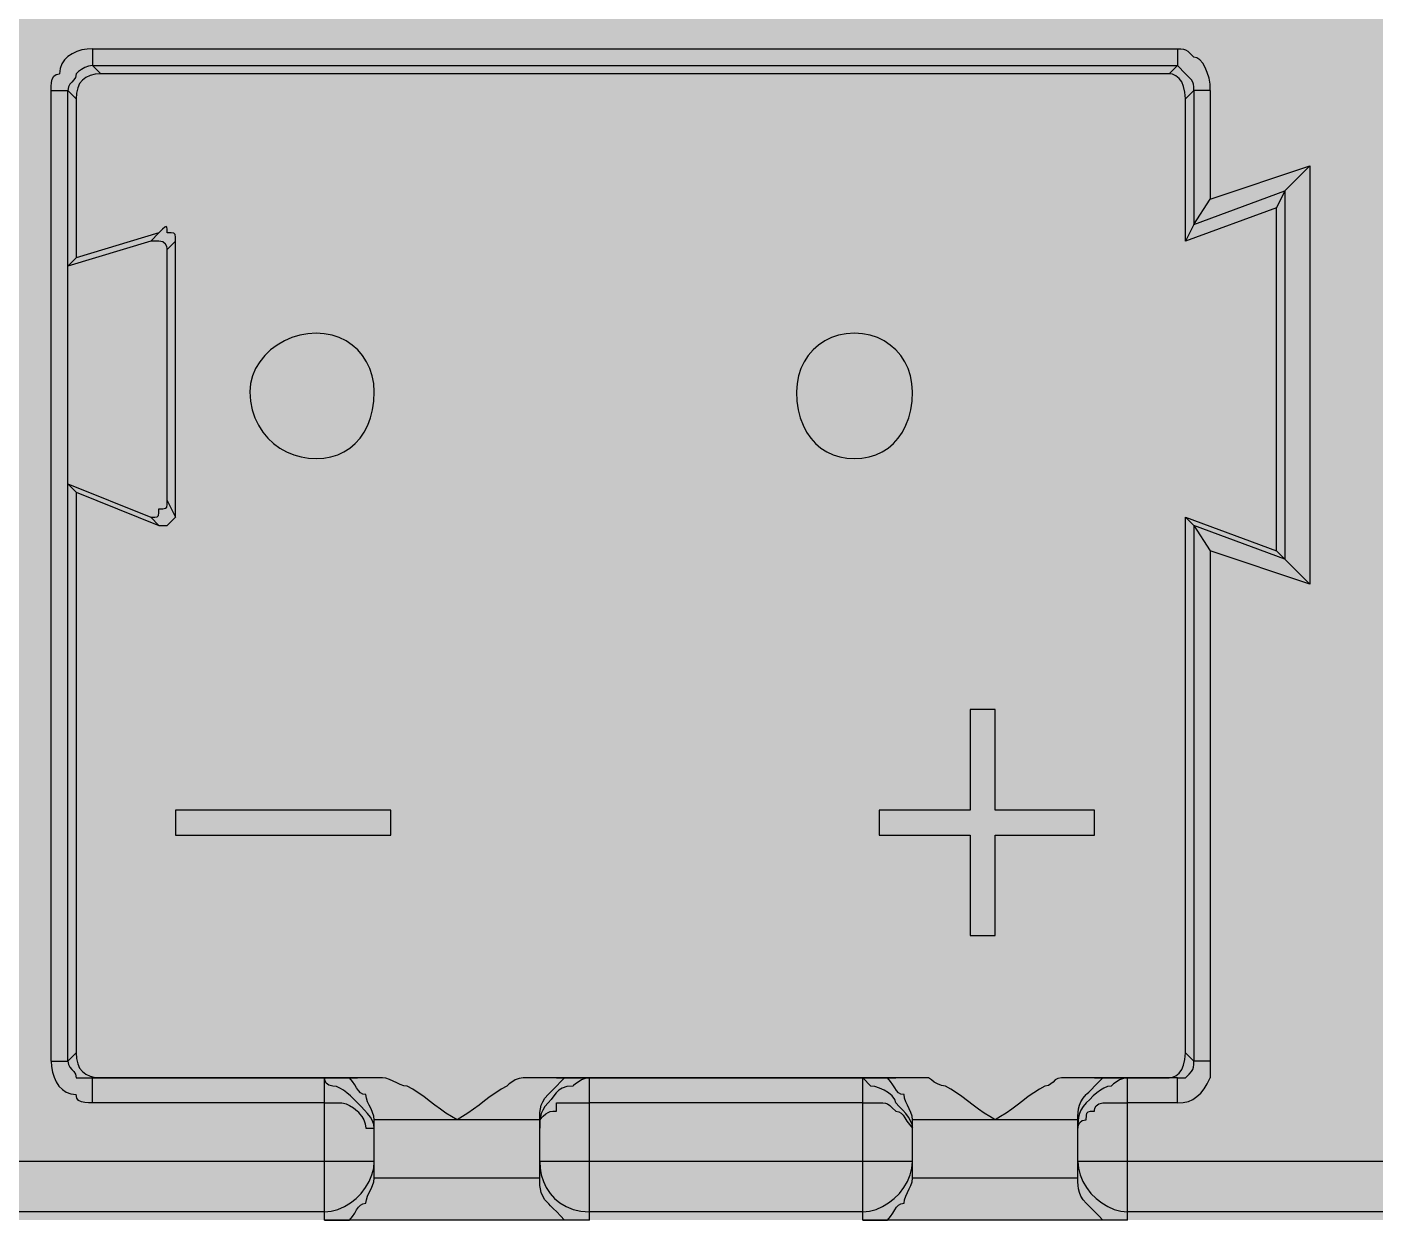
# Model space of a CAD drawing. Header units: millimetres. Extents: x 0 to 966, y -664 to 90.
# Drawn here: x 361.29 to 375.65, y 0 to 12.71 of the extents above; entities that cross this region are included whole.
import ezdxf

# ---------------------------------------------------------------- set-up
doc = ezdxf.new("R2010")
doc.units = ezdxf.units.MM
for name, color, linetype in [('HDL_BODY', 7, 'Continuous'), ('HDL_COLOUR', 7, 'Continuous'), ('HDL_DETAIL', 7, 'Continuous')]:
    doc.layers.add(name, color=color, linetype=linetype)

# ---------------------------------------------------------------- blocks, each defined once
blk = doc.blocks.new('M_MHD02R17U.1_FRONT')
at = {"layer": 'HDL_BODY', "true_color": 0x202126}
blk.add_hatch(color=250, dxfattribs=at).paths.add_polyline_path([(0, 0), (144, 0), (144, 90), (0, 90)])
at = {"layer": 'HDL_BODY', "true_color": 0x23242a}
blk.add_hatch(color=250, dxfattribs=at).paths.add_polyline_path([(0.4, 0.5), (143.6, 0.5), (143.6, 19.8), (0.4, 19.8)])
at = {"layer": 'HDL_COLOUR', "true_color": 0xd9d64f}
blk.add_hatch(color=53, dxfattribs=at).paths.add_polyline_path([(113.901, 1.6), (119.796, 1.6), (119.796, 12.3), (113.901, 12.3)])
at = {"layer": 'HDL_COLOUR', "true_color": 0xe0e0d3}
blk.add_hatch(color=254, dxfattribs=at).paths.add_polyline_path([(119.796, 1.6), (125.461, 1.6), (125.461, 12.3), (119.796, 12.3)])
at = {"layer": 'HDL_COLOUR', "true_color": 0x18191d}
for points in [[(114.37, 9.445), (114.282, 9.44), (114.196, 9.424), (114.111, 9.398), (114.031, 9.363), (113.955, 9.319), (113.885, 9.267), (113.823, 9.208), (113.769, 9.142), (113.725, 9.07), (113.692, 8.992), (113.672, 8.909), (113.665, 8.822), (113.671, 8.722), (113.688, 8.629), (113.717, 8.543), (113.755, 8.464), (113.801, 8.392), (113.856, 8.328), (113.917, 8.271), (113.984, 8.222), (114.055, 8.182), (114.131, 8.151), (114.209, 8.128), (114.289, 8.114), (114.37, 8.109), (114.45, 8.114), (114.526, 8.128), (114.599, 8.151), (114.666, 8.182), (114.729, 8.222), (114.786, 8.271), (114.837, 8.328), (114.881, 8.392), (114.919, 8.464), (114.949, 8.543), (114.971, 8.629), (114.984, 8.722), (114.989, 8.822), (114.983, 8.909), (114.968, 8.992), (114.942, 9.07), (114.907, 9.142), (114.864, 9.208), (114.812, 9.267), (114.753, 9.319), (114.688, 9.363), (114.616, 9.398), (114.539, 9.424), (114.456, 9.44), (114.37, 9.445)], [(120.102, 9.445), (120.016, 9.44), (119.934, 9.424), (119.857, 9.398), (119.786, 9.363), (119.721, 9.319), (119.662, 9.267), (119.611, 9.208), (119.567, 9.142), (119.533, 9.07), (119.507, 8.992), (119.491, 8.909), (119.486, 8.822), (119.49, 8.722), (119.504, 8.629), (119.526, 8.543), (119.556, 8.464), (119.593, 8.392), (119.638, 8.328), (119.688, 8.271), (119.745, 8.222), (119.807, 8.182), (119.875, 8.151), (119.947, 8.128), (120.022, 8.114), (120.102, 8.109), (120.182, 8.114), (120.258, 8.128), (120.331, 8.151), (120.398, 8.182), (120.461, 8.222), (120.518, 8.271), (120.569, 8.328), (120.613, 8.392), (120.651, 8.464), (120.681, 8.543), (120.703, 8.629), (120.716, 8.722), (120.721, 8.822), (120.715, 8.909), (120.7, 8.992), (120.674, 9.07), (120.639, 9.142), (120.596, 9.208), (120.544, 9.267), (120.485, 9.319), (120.42, 9.363), (120.348, 9.398), (120.271, 9.424), (120.188, 9.44), (120.102, 9.445)]]:
    blk.add_hatch(color=250, dxfattribs=at).paths.add_polyline_path(points)
at = {"layer": 'HDL_DETAIL', "color": 251, "true_color": 0x52555c}
for points in [[(111.989, 12.475), (111.931, 12.472), (111.874, 12.462), (111.82, 12.445), (111.77, 12.422), (111.726, 12.393), (111.69, 12.356), (111.662, 12.314), (111.644, 12.264), (111.638, 12.208)], [(111.989, 12.475), (111.989, 12.297)], [(111.989, 12.475), (123.542, 12.475)], [(123.542, 12.475), (123.542, 12.297)], [(123.542, 12.475), (123.579, 12.475), (123.606, 12.472), (123.629, 12.464), (123.652, 12.449), (123.68, 12.424), (123.718, 12.386)], [(123.893, 12.03), (123.89, 12.096), (123.879, 12.161), (123.861, 12.221), (123.839, 12.275), (123.813, 12.32), (123.783, 12.355), (123.751, 12.378), (123.718, 12.386)], [(111.549, 12.03), (111.549, 12.074), (111.552, 12.116), (111.56, 12.152), (111.575, 12.182), (111.6, 12.201), (111.638, 12.208)], [(111.989, 12.297), (111.946, 12.29), (111.905, 12.274), (111.869, 12.253), (111.84, 12.231), (111.82, 12.215), (111.813, 12.208), (111.807, 12.17), (111.79, 12.142), (111.769, 12.119), (111.747, 12.096), (111.731, 12.068), (111.724, 12.03)], [(112.078, 12.208), (112.016, 12.204), (111.963, 12.191), (111.917, 12.17), (111.88, 12.141), (111.851, 12.104), (111.83, 12.058), (111.818, 12.003), (111.813, 11.941)], [(111.989, 12.297), (123.542, 12.297)], [(111.989, 12.297), (112.078, 12.208)], [(123.453, 12.208), (112.078, 12.208)], [(123.542, 12.297), (123.453, 12.208)], [(123.629, 11.941), (123.623, 12.012), (123.609, 12.072), (123.588, 12.121), (123.56, 12.159), (123.527, 12.186), (123.491, 12.203), (123.453, 12.208)], [(123.718, 12.03), (123.717, 12.068), (123.715, 12.096), (123.707, 12.119), (123.691, 12.142), (123.666, 12.17), (123.629, 12.208), (123.542, 12.297)], [(111.549, 1.693), (111.549, 12.03)], [(111.549, 12.03), (111.724, 12.03)], [(111.724, 1.693), (111.724, 12.03)], [(111.724, 12.03), (111.813, 11.941)], [(111.813, 11.941), (111.813, 10.248)], [(123.718, 12.03), (123.629, 11.941)], [(123.629, 10.426), (123.629, 11.941)], [(123.718, 12.03), (123.718, 10.604)], [(123.893, 12.03), (123.718, 12.03)], [(123.893, 12.03), (123.893, 10.871)], [(123.893, 10.871), (124.953, 11.228)], [(124.688, 10.96), (124.953, 11.228)], [(124.953, 11.228), (124.953, 6.772)], [(123.718, 10.604), (124.688, 10.96)], [(124.688, 10.96), (124.599, 10.782)], [(124.688, 10.96), (124.688, 7.039)], [(124.599, 10.782), (123.629, 10.426)], [(123.718, 10.604), (123.893, 10.871)], [(124.599, 7.129), (124.599, 10.782)], [(112.694, 10.515), (111.813, 10.248)], [(112.608, 10.426), (112.694, 10.515)], [(112.873, 10.426), (112.872, 10.469), (112.867, 10.496), (112.854, 10.509), (112.827, 10.514), (112.784, 10.515), (112.783, 10.552), (112.78, 10.574), (112.772, 10.582), (112.757, 10.574), (112.732, 10.552), (112.694, 10.515)], [(123.718, 10.604), (123.629, 10.426)], [(112.608, 10.426), (111.724, 10.158)], [(112.784, 10.337), (112.783, 10.346), (112.778, 10.368), (112.764, 10.394), (112.738, 10.417), (112.694, 10.426), (112.608, 10.426)], [(112.784, 10.337), (112.873, 10.426)], [(112.873, 7.485), (112.873, 10.426)], [(111.813, 10.248), (111.724, 10.158)], [(112.784, 7.663), (112.784, 10.337)], [(111.724, 7.842), (112.608, 7.485)], [(111.813, 7.753), (111.724, 7.842)], [(111.813, 7.753), (111.813, 1.782)], [(111.813, 7.753), (112.694, 7.396)], [(112.608, 7.485), (112.65, 7.486), (112.676, 7.491), (112.689, 7.504), (112.694, 7.531), (112.694, 7.574), (112.738, 7.575), (112.764, 7.58), (112.778, 7.593), (112.783, 7.62), (112.784, 7.663)], [(112.784, 7.663), (112.873, 7.485)], [(112.608, 7.485), (112.694, 7.396)], [(112.694, 7.396), (112.784, 7.396), (112.873, 7.485)], [(123.629, 1.782), (123.629, 7.485)], [(123.629, 7.485), (124.599, 7.129)], [(123.718, 7.396), (123.629, 7.485)], [(123.718, 7.396), (123.718, 1.693)], [(124.688, 7.039), (123.718, 7.396)], [(123.718, 7.396), (123.893, 7.129)], [(123.893, 7.129), (123.893, 1.693)], [(124.953, 6.772), (123.893, 7.129)], [(124.688, 7.039), (124.599, 7.129)], [(124.688, 7.039), (124.953, 6.772)], [(121.337, 5.436), (121.337, 4.366)], [(121.602, 5.436), (121.337, 5.436)], [(121.602, 4.366), (121.602, 5.436)], [(115.164, 4.366), (112.873, 4.366)], [(112.873, 4.366), (112.873, 4.099)], [(115.164, 4.099), (115.164, 4.366)], [(120.367, 4.366), (120.367, 4.099)], [(121.337, 4.366), (120.367, 4.366)], [(122.658, 4.366), (121.602, 4.366)], [(122.658, 4.099), (122.658, 4.366)], [(112.873, 4.099), (115.164, 4.099)], [(120.367, 4.099), (121.337, 4.099)], [(121.337, 4.099), (121.337, 3.03)], [(121.602, 3.03), (121.602, 4.099)], [(121.602, 4.099), (122.658, 4.099)], [(121.337, 3.03), (121.602, 3.03)], [(111.724, 1.693), (111.813, 1.782)], [(111.813, 1.782), (111.818, 1.72), (111.83, 1.665), (111.851, 1.619), (111.88, 1.582), (111.917, 1.552), (111.963, 1.532), (112.016, 1.519), (112.078, 1.515)], [(123.453, 1.515), (123.491, 1.52), (123.527, 1.537), (123.56, 1.564), (123.588, 1.602), (123.609, 1.651), (123.623, 1.711), (123.629, 1.782)], [(123.718, 1.693), (123.629, 1.782)], [(111.549, 1.693), (111.724, 1.693)], [(111.549, 1.693), (111.552, 1.634), (111.562, 1.576), (111.578, 1.521), (111.601, 1.471), (111.631, 1.427), (111.667, 1.389), (111.709, 1.361), (111.758, 1.343), (111.813, 1.337)], [(111.724, 1.693), (111.731, 1.655), (111.747, 1.627), (111.769, 1.604), (111.79, 1.581), (111.807, 1.553), (111.813, 1.515), (111.823, 1.515), (111.85, 1.515), (111.89, 1.515), (111.938, 1.515), (111.989, 1.515)], [(123.542, 1.515), (123.629, 1.515), (123.666, 1.553), (123.691, 1.581), (123.707, 1.604), (123.715, 1.627), (123.717, 1.655), (123.718, 1.693)], [(123.893, 1.693), (123.718, 1.693)], [(123.893, 1.693), (123.893, 1.64), (123.893, 1.592), (123.893, 1.552), (123.893, 1.525), (123.893, 1.515)], [(111.989, 1.515), (112.078, 1.515)], [(114.459, 1.515), (111.989, 1.515)], [(111.989, 1.248), (111.989, 1.515)], [(112.078, 1.515), (114.81, 1.515)], [(114.459, 0), (114.459, 1.515)], [(114.548, 1.426), (114.505, 1.435), (114.478, 1.457), (114.465, 1.484), (114.46, 1.506), (114.459, 1.515)], [(114.724, 1.515), (114.68, 1.515), (114.636, 1.515), (114.592, 1.515), (114.548, 1.515), (114.504, 1.515), (114.459, 1.515)], [(114.81, 1.515), (114.767, 1.515), (114.737, 1.515), (114.71, 1.515), (114.679, 1.515), (114.635, 1.515), (114.548, 1.515), (114.459, 1.515)], [(114.9, 1.337), (114.866, 1.342), (114.841, 1.356), (114.82, 1.379), (114.801, 1.407), (114.781, 1.441), (114.756, 1.477), (114.724, 1.515)], [(115.075, 1.515), (115.032, 1.515), (114.988, 1.515), (114.944, 1.515), (114.899, 1.515), (114.855, 1.515), (114.81, 1.515)], [(115.87, 1.069), (115.811, 1.102), (115.752, 1.14), (115.693, 1.182), (115.634, 1.225), (115.575, 1.27), (115.516, 1.314), (115.458, 1.355), (115.399, 1.393), (115.34, 1.426), (115.303, 1.431), (115.265, 1.443), (115.228, 1.461), (115.19, 1.48), (115.152, 1.497), (115.113, 1.51), (115.075, 1.515)], [(116.575, 1.515), (116.531, 1.508), (116.49, 1.492), (116.454, 1.47), (116.425, 1.449), (116.406, 1.432), (116.4, 1.426), (116.341, 1.393), (116.282, 1.355), (116.223, 1.314), (116.164, 1.27), (116.105, 1.225), (116.046, 1.182), (115.987, 1.14), (115.928, 1.102), (115.87, 1.069)], [(116.929, 1.515), (116.886, 1.515), (116.836, 1.515), (116.781, 1.515), (116.724, 1.515), (116.669, 1.515), (116.618, 1.515), (116.575, 1.515)], [(116.84, 1.337), (116.847, 1.344), (116.866, 1.363), (116.895, 1.392), (116.932, 1.429), (116.973, 1.471), (117.016, 1.515)], [(116.929, 1.515), (120.542, 1.515)], [(117.016, 1.515), (116.929, 1.515)], [(117.105, 1.515), (117.016, 1.515)], [(117.016, 1.515), (117.06, 1.515), (117.104, 1.515), (117.148, 1.515), (117.192, 1.515), (117.236, 1.515), (117.28, 1.515)], [(117.28, 1.515), (117.236, 1.508), (117.195, 1.492), (117.159, 1.47), (117.131, 1.449), (117.112, 1.432), (117.105, 1.426)], [(117.28, 1.515), (117.28, 1.515), (117.191, 1.515), (117.105, 1.515)], [(117.28, 0), (117.28, 1.515)], [(120.191, 1.515), (117.28, 1.515)], [(120.191, 0), (120.191, 1.515)], [(120.277, 1.426), (120.191, 1.515)], [(120.456, 1.515), (120.411, 1.515), (120.367, 1.515), (120.322, 1.515), (120.278, 1.515), (120.235, 1.515), (120.191, 1.515)], [(120.542, 1.515), (120.499, 1.515), (120.469, 1.515), (120.442, 1.515), (120.411, 1.515), (120.367, 1.515), (120.277, 1.515), (120.191, 1.515)], [(120.632, 1.337), (120.598, 1.342), (120.573, 1.356), (120.552, 1.379), (120.533, 1.407), (120.513, 1.441), (120.488, 1.477), (120.456, 1.515)], [(120.896, 1.515), (120.826, 1.515), (120.765, 1.515), (120.711, 1.515), (120.664, 1.515), (120.621, 1.515), (120.581, 1.515), (120.542, 1.515)], [(121.602, 1.069), (121.543, 1.102), (121.484, 1.14), (121.425, 1.182), (121.366, 1.225), (121.307, 1.27), (121.248, 1.314), (121.19, 1.355), (121.131, 1.393), (121.072, 1.426), (121.029, 1.432), (120.988, 1.449), (120.952, 1.47), (120.923, 1.492), (120.903, 1.508), (120.896, 1.515)], [(122.307, 1.515), (122.269, 1.508), (122.241, 1.492), (122.218, 1.47), (122.196, 1.449), (122.168, 1.432), (122.132, 1.426), (122.072, 1.393), (122.013, 1.355), (121.954, 1.314), (121.895, 1.27), (121.836, 1.225), (121.778, 1.182), (121.719, 1.14), (121.66, 1.102), (121.602, 1.069)], [(122.658, 1.515), (122.616, 1.515), (122.567, 1.515), (122.512, 1.515), (122.456, 1.515), (122.401, 1.515), (122.35, 1.515), (122.307, 1.515)], [(122.572, 1.337), (122.579, 1.344), (122.598, 1.363), (122.626, 1.392), (122.662, 1.429), (122.704, 1.471), (122.748, 1.515)], [(122.658, 1.515), (123.453, 1.515)], [(122.748, 1.515), (122.658, 1.515)], [(122.837, 1.515), (122.748, 1.515)], [(122.748, 1.515), (122.792, 1.515), (122.836, 1.515), (122.88, 1.515), (122.924, 1.515), (122.968, 1.515), (123.012, 1.515)], [(123.012, 1.515), (122.968, 1.508), (122.927, 1.492), (122.891, 1.47), (122.863, 1.449), (122.844, 1.432), (122.837, 1.426)], [(123.012, 1.515), (123.012, 1.515), (122.923, 1.515), (122.837, 1.515)], [(123.012, 0), (123.012, 1.515)], [(123.542, 1.515), (123.012, 1.515)], [(123.542, 1.515), (123.453, 1.515)], [(123.542, 1.248), (123.542, 1.515)], [(123.542, 1.247), (123.604, 1.252), (123.659, 1.264), (123.708, 1.285), (123.751, 1.314), (123.791, 1.352), (123.827, 1.398), (123.861, 1.452), (123.893, 1.515)], [(111.989, 1.247), (111.946, 1.248), (111.905, 1.251), (111.869, 1.259), (111.84, 1.274), (111.82, 1.299), (111.813, 1.337)], [(114.989, 0.98), (114.984, 1.018), (114.969, 1.057), (114.947, 1.095), (114.918, 1.133), (114.885, 1.171), (114.848, 1.209), (114.81, 1.247), (114.773, 1.285), (114.736, 1.322), (114.698, 1.355), (114.661, 1.384), (114.623, 1.406), (114.586, 1.421), (114.548, 1.426)], [(114.989, 1.069), (114.984, 1.107), (114.971, 1.146), (114.954, 1.184), (114.935, 1.222), (114.917, 1.26), (114.905, 1.298), (114.9, 1.337)], [(117.105, 1.426), (117.04, 1.421), (116.991, 1.406), (116.955, 1.384), (116.926, 1.355), (116.901, 1.322), (116.874, 1.285), (116.84, 1.247), (116.807, 1.209), (116.783, 1.171), (116.767, 1.133), (116.758, 1.095), (116.753, 1.057), (116.751, 1.018), (116.751, 0.98)], [(116.751, 1.069), (116.751, 1.107), (116.753, 1.146), (116.758, 1.184), (116.767, 1.222), (116.783, 1.26), (116.807, 1.298), (116.84, 1.337)], [(120.721, 0.98), (120.716, 1.018), (120.701, 1.057), (120.679, 1.095), (120.65, 1.133), (120.617, 1.171), (120.58, 1.209), (120.542, 1.247), (120.532, 1.285), (120.505, 1.322), (120.466, 1.355), (120.419, 1.384), (120.369, 1.406), (120.32, 1.421), (120.277, 1.426)], [(120.721, 1.069), (120.716, 1.107), (120.703, 1.146), (120.686, 1.184), (120.667, 1.222), (120.649, 1.26), (120.637, 1.298), (120.632, 1.337)], [(122.837, 1.426), (122.799, 1.421), (122.76, 1.406), (122.722, 1.384), (122.684, 1.355), (122.647, 1.322), (122.609, 1.285), (122.572, 1.247), (122.539, 1.209), (122.515, 1.171), (122.499, 1.133), (122.49, 1.095), (122.485, 1.057), (122.483, 1.018), (122.483, 0.98)], [(122.483, 1.069), (122.483, 1.107), (122.485, 1.146), (122.49, 1.184), (122.499, 1.222), (122.515, 1.26), (122.539, 1.298), (122.572, 1.337)], [(114.459, 1.248), (111.989, 1.248)], [(114.459, 1.247), (114.503, 1.247), (114.535, 1.247), (114.561, 1.247), (114.592, 1.247), (114.635, 1.247), (114.642, 1.247), (114.661, 1.244), (114.69, 1.236), (114.726, 1.221), (114.767, 1.196), (114.81, 1.158), (114.817, 1.151), (114.833, 1.132), (114.855, 1.103), (114.876, 1.066), (114.893, 1.024), (114.9, 0.98)], [(116.751, 0.98), (116.751, 1.069), (116.789, 1.107), (116.817, 1.132), (116.84, 1.147), (116.863, 1.155), (116.891, 1.158), (116.929, 1.158)], [(116.929, 1.158), (116.929, 1.247), (116.967, 1.247), (117.006, 1.247), (117.048, 1.247), (117.096, 1.247), (117.149, 1.247), (117.21, 1.247), (117.28, 1.247)], [(120.191, 1.248), (117.28, 1.248)], [(120.191, 1.247), (120.234, 1.247), (120.265, 1.247), (120.291, 1.247), (120.322, 1.247), (120.367, 1.247), (120.405, 1.247), (120.433, 1.244), (120.456, 1.236), (120.478, 1.221), (120.506, 1.196), (120.542, 1.158), (120.576, 1.153), (120.601, 1.139), (120.622, 1.116), (120.641, 1.088), (120.662, 1.054), (120.688, 1.018), (120.721, 0.98)], [(122.483, 0.98), (122.483, 0.989), (122.488, 1.012), (122.502, 1.038), (122.528, 1.06), (122.572, 1.069), (122.573, 1.113), (122.578, 1.139), (122.591, 1.153), (122.616, 1.158), (122.658, 1.158)], [(122.658, 1.158), (122.659, 1.168), (122.664, 1.19), (122.678, 1.216), (122.704, 1.238), (122.748, 1.247), (122.792, 1.247), (122.836, 1.247), (122.88, 1.247), (122.924, 1.247), (122.968, 1.247), (123.012, 1.247)], [(123.542, 1.248), (123.012, 1.248)], [(114.989, 0.446), (114.989, 1.069)], [(115.87, 1.069), (115.817, 1.069), (115.769, 1.069), (115.73, 1.069), (115.704, 1.069), (115.694, 1.069), (115.641, 1.069), (115.593, 1.069), (115.553, 1.069), (115.526, 1.069), (115.516, 1.069), (115.473, 1.069), (115.442, 1.069), (115.416, 1.069), (115.384, 1.069), (115.34, 1.069), (115.33, 1.069), (115.304, 1.069), (115.265, 1.069), (115.217, 1.069), (115.164, 1.069), (115.075, 1.069), (114.989, 1.069)], [(116.575, 1.069), (116.486, 1.069), (116.402, 1.069), (116.323, 1.069), (116.249, 1.069), (116.179, 1.069), (116.113, 1.069), (116.049, 1.069), (115.988, 1.069), (115.929, 1.069), (115.87, 1.069)], [(116.751, 1.069), (116.751, 1.069), (116.664, 1.069), (116.575, 1.069)], [(116.751, 0.446), (116.751, 1.069)], [(120.721, 0.446), (120.721, 1.069)], [(121.602, 1.069), (121.558, 1.069), (121.526, 1.069), (121.5, 1.069), (121.469, 1.069), (121.426, 1.069), (121.382, 1.069), (121.351, 1.069), (121.323, 1.069), (121.292, 1.069), (121.248, 1.069), (121.205, 1.069), (121.174, 1.069), (121.148, 1.069), (121.116, 1.069), (121.072, 1.069), (120.986, 1.069), (120.941, 1.069), (120.91, 1.069), (120.883, 1.069), (120.851, 1.069), (120.807, 1.069), (120.721, 1.069)], [(122.307, 1.069), (122.218, 1.069), (122.133, 1.069), (122.054, 1.069), (121.979, 1.069), (121.91, 1.069), (121.844, 1.069), (121.781, 1.069), (121.72, 1.069), (121.66, 1.069), (121.602, 1.069)], [(122.483, 1.069), (122.483, 1.069), (122.396, 1.069), (122.307, 1.069)], [(122.483, 0.446), (122.483, 1.069)], [(114.9, 0.98), (114.989, 0.98)], [(114.989, 0.624), (5.026, 0.624)], [(114.459, 0.089), (114.531, 0.096), (114.602, 0.114), (114.67, 0.143), (114.735, 0.182), (114.795, 0.23), (114.85, 0.284), (114.897, 0.345), (114.935, 0.41), (114.964, 0.48), (114.983, 0.551), (114.989, 0.624)], [(120.721, 0.624), (116.751, 0.624)], [(116.751, 0.624), (116.755, 0.551), (116.768, 0.48), (116.79, 0.41), (116.821, 0.345), (116.861, 0.284), (116.909, 0.23), (116.966, 0.182), (117.032, 0.143), (117.106, 0.114), (117.189, 0.096), (117.28, 0.089)], [(120.191, 0.089), (120.263, 0.096), (120.334, 0.114), (120.402, 0.143), (120.467, 0.182), (120.527, 0.23), (120.582, 0.284), (120.629, 0.345), (120.667, 0.41), (120.696, 0.48), (120.715, 0.551), (120.721, 0.624)], [(129.274, 0.624), (122.483, 0.624)], [(122.483, 0.624), (122.489, 0.551), (122.507, 0.48), (122.536, 0.41), (122.575, 0.345), (122.622, 0.284), (122.676, 0.23), (122.736, 0.182), (122.801, 0.143), (122.87, 0.114), (122.94, 0.096), (123.012, 0.089)], [(114.9, 0.178), (114.905, 0.216), (114.917, 0.255), (114.935, 0.293), (114.954, 0.331), (114.971, 0.369), (114.984, 0.407), (114.989, 0.446)], [(116.575, 0.446), (116.532, 0.446), (116.482, 0.446), (116.427, 0.446), (116.37, 0.446), (116.316, 0.446), (116.266, 0.446), (116.224, 0.446), (116.153, 0.446), (116.091, 0.446), (116.038, 0.446), (115.99, 0.446), (115.948, 0.446), (115.908, 0.446), (115.87, 0.446), (115.825, 0.446), (115.781, 0.446), (115.737, 0.446), (115.693, 0.446), (115.649, 0.446), (115.605, 0.446), (115.595, 0.446), (115.568, 0.446), (115.528, 0.446), (115.481, 0.446), (115.429, 0.446), (115.34, 0.446), (115.254, 0.446), (115.164, 0.446), (115.075, 0.446), (114.989, 0.446)], [(116.751, 0.446), (116.751, 0.446), (116.664, 0.446), (116.575, 0.446)], [(116.84, 0.178), (116.807, 0.216), (116.783, 0.255), (116.767, 0.293), (116.758, 0.331), (116.753, 0.369), (116.751, 0.407), (116.751, 0.446)], [(120.632, 0.178), (120.637, 0.216), (120.649, 0.255), (120.667, 0.293), (120.686, 0.331), (120.703, 0.369), (120.716, 0.407), (120.721, 0.446)], [(122.396, 0.446), (122.33, 0.446), (122.264, 0.446), (122.201, 0.446), (122.141, 0.446), (122.085, 0.446), (122.035, 0.446), (121.99, 0.446), (121.953, 0.446), (121.91, 0.446), (121.866, 0.446), (121.822, 0.446), (121.778, 0.446), (121.734, 0.446), (121.691, 0.446), (121.62, 0.446), (121.558, 0.446), (121.505, 0.446), (121.458, 0.446), (121.415, 0.446), (121.375, 0.446), (121.337, 0.446), (121.248, 0.446), (121.205, 0.446), (121.174, 0.446), (121.148, 0.446), (121.116, 0.446), (121.072, 0.446), (120.986, 0.446), (120.896, 0.446), (120.807, 0.446), (120.721, 0.446)], [(122.483, 0.446), (122.483, 0.446), (122.396, 0.446)], [(122.572, 0.178), (122.539, 0.216), (122.515, 0.255), (122.499, 0.293), (122.49, 0.331), (122.485, 0.369), (122.483, 0.407), (122.483, 0.446)], [(114.724, 0), (114.756, 0.038), (114.781, 0.074), (114.801, 0.108), (114.82, 0.136), (114.841, 0.158), (114.866, 0.173), (114.9, 0.178)], [(117.016, 0), (116.973, 0.044), (116.932, 0.086), (116.895, 0.123), (116.866, 0.152), (116.847, 0.171), (116.84, 0.178)], [(120.456, 0), (120.488, 0.038), (120.513, 0.074), (120.533, 0.108), (120.552, 0.136), (120.573, 0.158), (120.598, 0.173), (120.632, 0.178)], [(122.748, 0), (122.704, 0.044), (122.662, 0.086), (122.626, 0.123), (122.598, 0.152), (122.579, 0.171), (122.572, 0.178)], [(114.459, 0.089), (4.497, 0.089)], [(114.459, 0), (114.504, 0), (114.548, 0), (114.592, 0), (114.636, 0), (114.68, 0), (114.724, 0)], [(114.81, 0), (114.759, 0), (114.711, 0), (114.672, 0), (114.645, 0), (114.635, 0), (114.548, 0), (114.459, 0)], [(116.929, 0), (116.841, 0), (116.752, 0), (116.664, 0), (116.576, 0), (116.488, 0), (116.4, 0), (116.311, 0), (116.223, 0), (116.135, 0), (116.047, 0), (115.958, 0), (115.87, 0), (115.781, 0), (115.693, 0), (115.605, 0), (115.516, 0), (115.428, 0), (115.34, 0), (115.252, 0), (115.164, 0), (115.075, 0), (114.987, 0), (114.899, 0), (114.81, 0)], [(117.28, 0), (117.28, 0), (117.191, 0), (117.105, 0), (117.061, 0), (117.029, 0), (117.003, 0), (116.972, 0), (116.929, 0)], [(117.28, 0), (117.236, 0), (117.192, 0), (117.148, 0), (117.104, 0), (117.06, 0), (117.016, 0)], [(120.191, 0.089), (117.28, 0.089)], [(120.191, 0), (120.235, 0), (120.278, 0), (120.322, 0), (120.367, 0), (120.411, 0), (120.456, 0)], [(120.542, 0), (120.499, 0), (120.469, 0), (120.442, 0), (120.411, 0), (120.367, 0), (120.277, 0), (120.191, 0)], [(122.658, 0), (122.57, 0), (122.483, 0), (122.394, 0), (122.306, 0), (122.218, 0), (122.13, 0), (122.042, 0), (121.954, 0), (121.866, 0), (121.778, 0), (121.69, 0), (121.602, 0), (121.513, 0), (121.425, 0), (121.337, 0), (121.248, 0), (121.16, 0), (121.072, 0), (120.984, 0), (120.896, 0), (120.807, 0), (120.719, 0), (120.631, 0), (120.542, 0)], [(123.012, 0), (123.012, 0), (122.923, 0), (122.837, 0), (122.793, 0), (122.761, 0), (122.734, 0), (122.703, 0), (122.658, 0)], [(123.012, 0), (122.968, 0), (122.924, 0), (122.88, 0), (122.836, 0), (122.792, 0), (122.748, 0)], [(128.744, 0.089), (123.012, 0.089)]]:
    blk.add_lwpolyline(points, dxfattribs=at)
for points in [[(114.37, 9.445), (114.282, 9.44), (114.196, 9.424), (114.111, 9.398), (114.031, 9.363), (113.955, 9.319), (113.885, 9.267), (113.823, 9.208), (113.769, 9.142), (113.725, 9.07), (113.692, 8.992), (113.672, 8.909), (113.665, 8.822), (113.671, 8.722), (113.688, 8.629), (113.717, 8.543), (113.755, 8.464), (113.801, 8.392), (113.856, 8.328), (113.917, 8.271), (113.984, 8.222), (114.055, 8.182), (114.131, 8.151), (114.209, 8.128), (114.289, 8.114), (114.37, 8.109), (114.45, 8.114), (114.526, 8.128), (114.599, 8.151), (114.666, 8.182), (114.729, 8.222), (114.786, 8.271), (114.837, 8.328), (114.881, 8.392), (114.919, 8.464), (114.949, 8.543), (114.971, 8.629), (114.984, 8.722), (114.989, 8.822), (114.983, 8.909), (114.968, 8.992), (114.942, 9.07), (114.907, 9.142), (114.864, 9.208), (114.812, 9.267), (114.753, 9.319), (114.688, 9.363), (114.616, 9.398), (114.539, 9.424), (114.456, 9.44), (114.37, 9.445)], [(120.102, 9.445), (120.016, 9.44), (119.934, 9.424), (119.857, 9.398), (119.786, 9.363), (119.721, 9.319), (119.662, 9.267), (119.611, 9.208), (119.567, 9.142), (119.533, 9.07), (119.507, 8.992), (119.491, 8.909), (119.486, 8.822), (119.49, 8.722), (119.504, 8.629), (119.526, 8.543), (119.556, 8.464), (119.593, 8.392), (119.638, 8.328), (119.688, 8.271), (119.745, 8.222), (119.807, 8.182), (119.875, 8.151), (119.947, 8.128), (120.022, 8.114), (120.102, 8.109), (120.182, 8.114), (120.258, 8.128), (120.331, 8.151), (120.398, 8.182), (120.461, 8.222), (120.518, 8.271), (120.569, 8.328), (120.613, 8.392), (120.651, 8.464), (120.681, 8.543), (120.703, 8.629), (120.716, 8.722), (120.721, 8.822), (120.715, 8.909), (120.7, 8.992), (120.674, 9.07), (120.639, 9.142), (120.596, 9.208), (120.544, 9.267), (120.485, 9.319), (120.42, 9.363), (120.348, 9.398), (120.271, 9.424), (120.188, 9.44), (120.102, 9.445)], [(120.721, 0.98), (120.721, 0.98)]]:
    blk.add_lwpolyline(points, close=True, dxfattribs=at)

msp = doc.modelspace()

# ---------------------------------------------------------------- block references
msp.add_blockref('M_MHD02R17U.1_FRONT', (250, 0))

doc.saveas('drawing.dxf')
